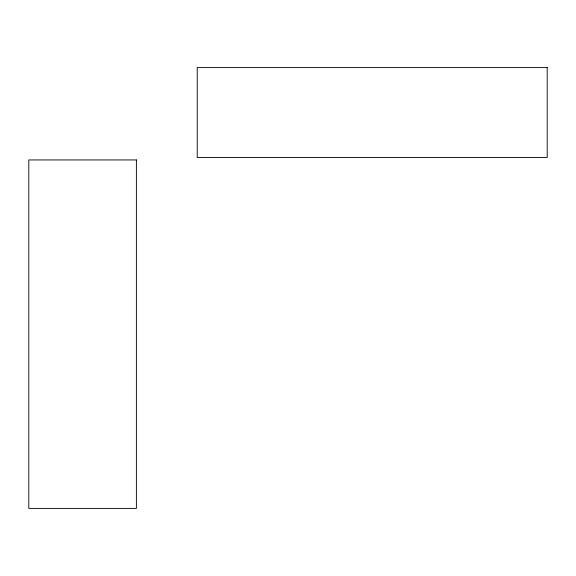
<?xml version="1.0" encoding="UTF-8"?>
<svg xmlns="http://www.w3.org/2000/svg" width="576" height="576" viewBox="0 0 576 576"><rect width="100%" height="100%" fill="white"/><g stroke="black" fill="none" stroke-linecap="round" stroke-linejoin="round"><path stroke-width="0.86" d="M547.2 67.601L197.23 67.601L197.23 157.536L547.2 157.536L547.2 67.601M136.39 159.941L28.8 159.941L28.8 508.399L136.39 508.399L136.39 159.941"/></g></svg>
